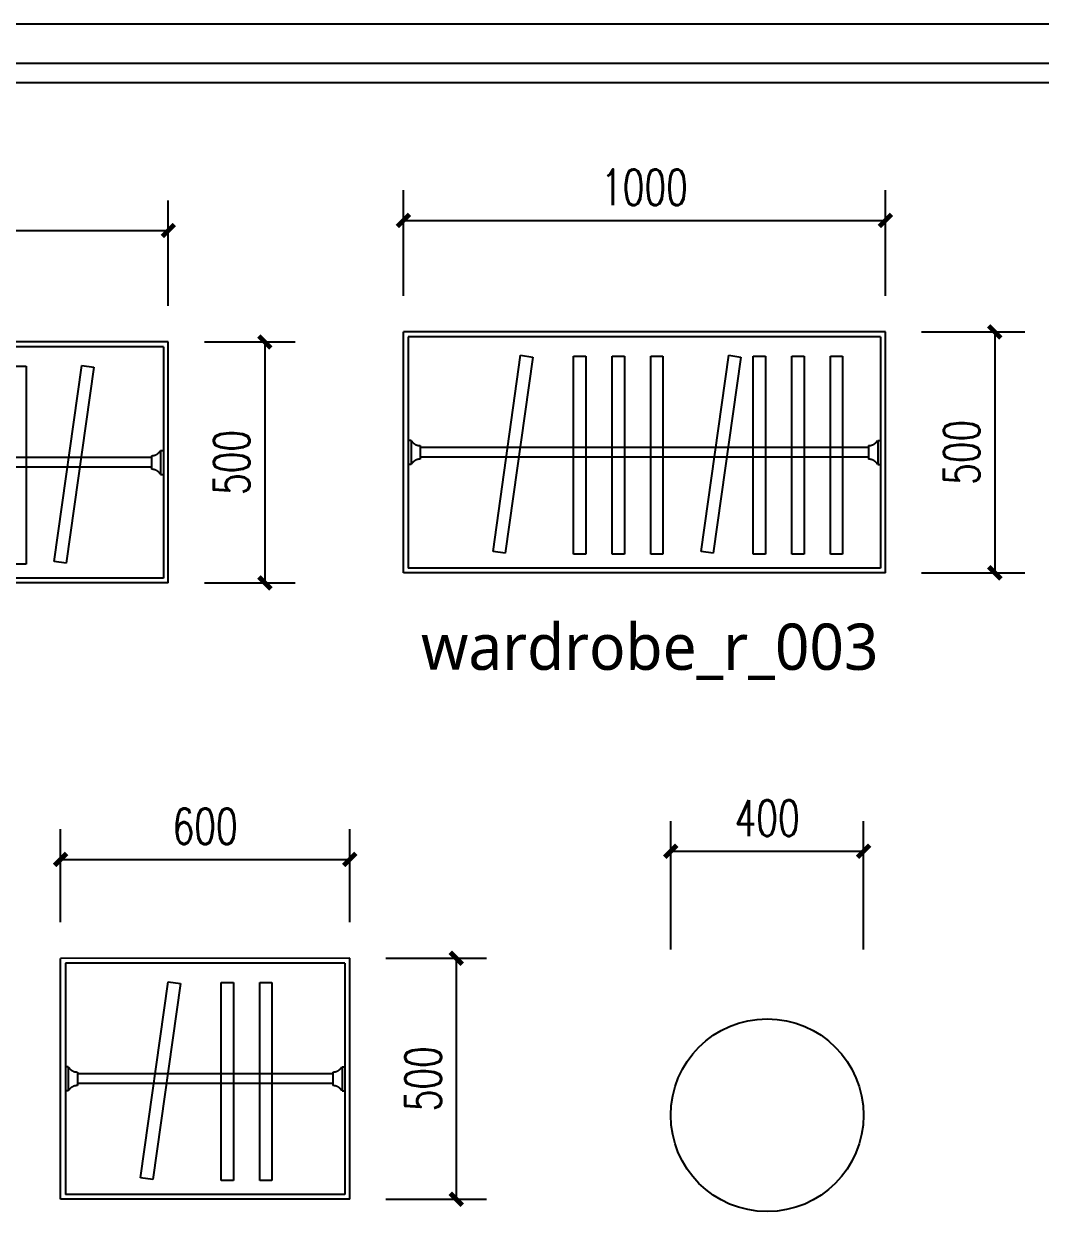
# Model space of a CAD drawing. Extents: x 23971 to 232415, y -48119 to 67869.
# Drawn here: x 186036 to 188145, y -8595 to -6088 of the extents above; entities that cross this region are included whole.
import ezdxf

# ---------------------------------------------------------------- set-up
doc = ezdxf.new("R2010")
doc.units = 0
doc.header["$LTSCALE"] = 1000
doc.header["$MEASUREMENT"] = 0
doc.linetypes.add('DASHED', pattern=[0.75, 0.5, -0.25])
for name, color, linetype in [('A-WINDOW-门窗', 153, 'Continuous'), ('AXIS', 3, 'Continuous'), ('PM-家具', 146, 'Continuous')]:
    doc.layers.add(name, color=color, linetype=linetype)
doc.styles.add('_TCH_DIM_T3', font='SIMPLEX', dxfattribs={"width": 0.705882, "bigfont": 'GBCBIG'})
doc.styles.get("Standard").update_dxf_attribs({"font": 'gbenor.shx', "bigfont": 'gbcbig.shx'})
doc.dimstyles.new('_TCH_ARCH&&50', dxfattribs={"dimtxt": 148.75, "dimasz": 50, "dimexe": 125, "dimexo": 150, "dimgap": 63.125, "dimtad": 1, "dimdec": 0, "dimzin": 0, "dimdsep": 46, "dimtxsty": '_TCH_DIM_T3', "dimblk": 'ARCHTICK', "dimcen": 0.09, "dimclrt": 7, "dimazin": 2, "dimtfac": 1, "dimtdec": 0, "dimtix": 1, "dimtmove": 2, "dimatfit": 3, "dimfxl": 100, "dimtolj": 1, "dimtzin": 0, "dimarcsym": 0})

# ---------------------------------------------------------------- blocks, each defined once
blk = doc.blocks.new('2500x500yigui')
for p, q in [((-152855.8, -64227.5), (-152855.8, -66727.5)), ((-152355.8, -64227.5, 0), (-152855.8, -64227.5)), ((-152355.8, -64227.5), (-152355.8, -66727.5)), ((-152355.8, -66727.5, 0), (-152855.8, -66727.5))]:
    blk.add_line(p, q)
at = {"layer": 'A-WINDOW-门窗', "color": 250, "linetype": 'DASHED', "ltscale": 2}
for p, q in [((-152845.8, -64237.5, 0), (-152845.8, -66717.5, 0)), ((-152845.8, -64237.5, 0), (-152365.8, -64237.5, 0)), ((-152630.8, -64243.5, 0), (-152630.8, -64237.5, 0)), ((-152630.8, -64243.5, 0), (-152630.8, -64237.5, 0)), ((-152630.8, -64243.5, 0), (-152580.8, -64243.5, 0)), ((-152630.8, -64243.5, 0), (-152580.8, -64243.5, 0)), ((-152580.8, -64243.5, 0), (-152580.8, -64237.5, 0)), ((-152580.8, -64243.5, 0), (-152580.8, -64237.5, 0)), ((-152365.8, -64237.5, 0), (-152365.8, -66717.5, 0)), ((-152619.8, -64262.5, 0), (-152591.8, -64262.5, 0)), ((-152619.8, -64262.5, 0), (-152591.8, -64262.5, 0)), ((-152616.1, -64262.5, 0), (-152616.1, -66692.5, 0)), ((-152596.1, -64262.5, 0), (-152596.1, -66692.5, 0)), ((-152630.8, -66711.5, 0), (-152580.8, -66711.5, 0)), ((-152630.8, -66711.5, 0), (-152630.8, -66717.5, 0)), ((-152630.8, -66711.5, 0), (-152580.8, -66711.5, 0)), ((-152630.8, -66711.5, 0), (-152630.8, -66717.5, 0)), ((-152619.8, -66692.5, 0), (-152591.8, -66692.5, 0)), ((-152619.8, -66692.5, 0), (-152591.8, -66692.5, 0)), ((-152580.8, -66711.5, 0), (-152580.8, -66717.5, 0)), ((-152580.8, -66711.5, 0), (-152580.8, -66717.5, 0)), ((-152845.8, -66717.5, 0), (-152365.8, -66717.5, 0))]:
    blk.add_line(p, q, dxfattribs=at)
at = {"layer": 'A-WINDOW-门窗', "color": 250, "linetype": 'DASHED', "ltscale": 2, "elevation": 0}
for points in [[(-152803.7, -64381.9), (-152396.5, -64439.3), (-152400.1, -64464.4), (-152807.2, -64407.1)], [(-152805.7, -64522.7), (-152394.5, -64522.7), (-152394.5, -64548.1), (-152805.7, -64548.1)], [(-152805.7, -64602.7), (-152394.5, -64602.7), (-152394.5, -64628.1), (-152805.7, -64628.1)], [(-152805.7, -64682.7), (-152394.5, -64682.7), (-152394.5, -64708.1), (-152805.7, -64708.1)], [(-152805.7, -64762.7), (-152394.5, -64762.7), (-152394.5, -64788.1), (-152805.7, -64788.1)], [(-152805.7, -64842.7), (-152394.5, -64842.7), (-152394.5, -64868.1), (-152805.7, -64868.1)], [(-152803.7, -64894.1), (-152396.5, -64951.4), (-152400.1, -64976.5), (-152807.2, -64919.2)], [(-152805.7, -65055.4), (-152394.5, -65055.4), (-152394.5, -65080.8), (-152805.7, -65080.8)], [(-152805.7, -65135.4), (-152394.5, -65135.4), (-152394.5, -65160.8), (-152805.7, -65160.8)], [(-152805.7, -65215.4), (-152394.5, -65215.4), (-152394.5, -65240.8), (-152805.7, -65240.8)], [(-152803.7, -65388.7), (-152396.5, -65446), (-152400.1, -65471.2), (-152807.2, -65413.8)], [(-152803.7, -65475.2), (-152396.5, -65532.5), (-152400.1, -65557.6), (-152807.2, -65500.3)], [(-152805.7, -65630.5), (-152394.5, -65630.5), (-152394.5, -65655.9), (-152805.7, -65655.9)], [(-152805.7, -65816.2), (-152394.5, -65816.2), (-152394.5, -65841.6), (-152805.7, -65841.6)], [(-152805.7, -65896.2), (-152394.5, -65896.2), (-152394.5, -65921.6), (-152805.7, -65921.6)], [(-152805.7, -65976.2), (-152394.5, -65976.2), (-152394.5, -66001.6), (-152805.7, -66001.6)], [(-152803.7, -66027.6), (-152396.5, -66084.9), (-152400.1, -66110), (-152807.2, -66052.7)], [(-152805.7, -66188.9), (-152394.5, -66188.9), (-152394.5, -66214.3), (-152805.7, -66214.3)], [(-152805.7, -66268.9), (-152394.5, -66268.9), (-152394.5, -66294.3), (-152805.7, -66294.3)], [(-152805.7, -66348.9), (-152394.5, -66348.9), (-152394.5, -66374.3), (-152805.7, -66374.3)], [(-152803.7, -66459.1), (-152396.5, -66516.5), (-152400.1, -66541.6), (-152807.2, -66484.3)]]:
    blk.add_lwpolyline(points, close=True, dxfattribs=at)
at = {"layer": 'A-WINDOW-门窗', "color": 250, "linetype": 'DASHED', "ltscale": 2}
for centre, start, end in [((-152641.7, -64262.5, 0), 0.0527, 60.0844), ((-152641.7, -64262.5, 0), 0.0527, 60.0844), ((-152569.8, -64262.5, 0), 119.9156, 179.9473), ((-152641.7, -66692.5, 0), 299.9156, 359.9473), ((-152641.7, -66692.5, 0), 299.9156, 359.9473), ((-152569.8, -66692.5, 0), 180.0527, 240.0844)]:
    blk.add_arc(centre, 21.9, start, end, dxfattribs=at)
blk = doc.blocks.new('_ArchTick')
at = {"color": 0, "linetype": 'ByBlock', "const_width": 0.4}
blk.add_lwpolyline([(-0.5, -0.5), (0.5, 0.5)], dxfattribs=at)
blk = doc.blocks.new('*D295')
at = {"layer": 'Defpoints', "color": 0, "transparency": 16777216}
for p in [(186334.7, -6516.7), (183834.7, -6748), (186334.7, -6748)]:
    blk.add_point(p, dxfattribs=at)
at = {"layer": 'PM-家具', "color": 0, "lineweight": -2, "transparency": 16777216}
for p, q in [((183834.7, -6673), (183834.7, -6454.2)), ((186334.7, -6673), (186334.7, -6454.2)), ((183834.7, -6516.7), (186334.7, -6516.7))]:
    blk.add_line(p, q, dxfattribs=at)
at = {"layer": 'PM-家具', "color": 0, "lineweight": -2, "transparency": 16777216, "xscale": 25, "yscale": 25, "zscale": 25, "rotation": 180}
blk.add_blockref('_ArchTick', (183834.7, -6516.7), dxfattribs=at)
at = {"layer": 'PM-家具', "color": 0, "lineweight": -2, "transparency": 16777216, "xscale": 25, "yscale": 25, "zscale": 25}
blk.add_blockref('_ArchTick', (186334.7, -6516.7), dxfattribs=at)
at = {"layer": 'PM-家具', "color": 7, "transparency": 16777216, "insert": (185084.7, -6448), "char_height": 74.38, "attachment_point": 5, "style": '_TCH_DIM_T3'}
blk.add_mtext('\\A1;2500', dxfattribs=at)
blk = doc.blocks.new('*D296')
at = {"layer": 'Defpoints', "color": 0, "transparency": 16777216}
for p in [(186334.7, -6748), (186334.7, -7248, 0), (186535.1, -7248)]:
    blk.add_point(p, dxfattribs=at)
at = {"layer": 'PM-家具', "color": 0, "lineweight": -2, "transparency": 16777216}
for p, q in [((186409.7, -6748), (186597.6, -6748)), ((186535.1, -6748), (186535.1, -7248)), ((186409.7, -7248), (186597.6, -7248))]:
    blk.add_line(p, q, dxfattribs=at)
at = {"layer": 'PM-家具', "color": 0, "lineweight": -2, "transparency": 16777216, "xscale": 25, "yscale": 25, "zscale": 25}
for p, rotation in [((186535.1, -6748), 90), ((186535.1, -7248), 270)]:
    blk.add_blockref('_ArchTick', p, dxfattribs=dict(at, rotation=rotation))
at = {"layer": 'PM-家具', "color": 7, "transparency": 16777216, "insert": (186466.3, -6998), "char_height": 74.38, "attachment_point": 5, "rotation": 90, "style": '_TCH_DIM_T3'}
blk.add_mtext('\\A1;500', dxfattribs=at)
blk = doc.blocks.new('*D275')
at = {"layer": 'AXIS', "color": 0, "lineweight": -2, "transparency": 16777216}
for p, q in [((186822.5, -6652.1), (186822.5, -6433.3)), ((187822.5, -6652.1), (187822.5, -6433.3)), ((186822.5, -6495.8), (187822.5, -6495.8))]:
    blk.add_line(p, q, dxfattribs=at)
at = {"layer": 'Defpoints', "color": 0, "transparency": 16777216}
for p in [(187822.5, -6495.8), (186822.5, -6727.1), (187822.5, -6727.1)]:
    blk.add_point(p, dxfattribs=at)
at = {"layer": 'AXIS', "color": 0, "lineweight": -2, "transparency": 16777216, "xscale": 25, "yscale": 25, "zscale": 25, "rotation": 180}
blk.add_blockref('_ArchTick', (186822.5, -6495.8), dxfattribs=at)
at = {"layer": 'AXIS', "color": 0, "lineweight": -2, "transparency": 16777216, "xscale": 25, "yscale": 25, "zscale": 25}
blk.add_blockref('_ArchTick', (187822.5, -6495.8), dxfattribs=at)
at = {"layer": 'AXIS', "color": 7, "transparency": 16777216, "insert": (187322.5, -6427.1), "char_height": 74.38, "attachment_point": 5, "style": '_TCH_DIM_T3'}
blk.add_mtext('\\A1;1000', dxfattribs=at)
blk = doc.blocks.new('*D276')
at = {"layer": 'AXIS', "color": 0, "lineweight": -2, "transparency": 16777216}
for p, q in [((187897.5, -6727.1), (188111.9, -6727.1)), ((188049.4, -6727.1), (188049.4, -7227.1)), ((187897.5, -7227.1), (188111.9, -7227.1))]:
    blk.add_line(p, q, dxfattribs=at)
at = {"layer": 'Defpoints', "color": 0, "transparency": 16777216}
for p in [(187822.5, -6727.1), (187822.5, -7227.1, 0), (188049.4, -7227.1)]:
    blk.add_point(p, dxfattribs=at)
at = {"layer": 'AXIS', "color": 0, "lineweight": -2, "transparency": 16777216, "xscale": 25, "yscale": 25, "zscale": 25}
for p, rotation in [((188049.4, -6727.1), 90), ((188049.4, -7227.1), 270)]:
    blk.add_blockref('_ArchTick', p, dxfattribs=dict(at, rotation=rotation))
at = {"layer": 'AXIS', "color": 7, "transparency": 16777216, "insert": (187980.7, -6977.1), "char_height": 74.38, "attachment_point": 5, "rotation": 90, "style": '_TCH_DIM_T3'}
blk.add_mtext('\\A1;500', dxfattribs=at)
blk = doc.blocks.new('*D277')
at = {"layer": 'AXIS', "color": 0, "lineweight": -2, "transparency": 16777216}
for p, q in [((186111.1, -7952.1), (186111.1, -7759.3)), ((186711.1, -7952), (186711.1, -7759.3)), ((186111.1, -7821.8), (186711.1, -7821.8))]:
    blk.add_line(p, q, dxfattribs=at)
at = {"layer": 'Defpoints', "color": 0, "transparency": 16777216}
for p in [(186711.1, -7821.8), (186111.1, -8027.1), (186711.1, -8027)]:
    blk.add_point(p, dxfattribs=at)
at = {"layer": 'AXIS', "color": 0, "lineweight": -2, "transparency": 16777216, "xscale": 25, "yscale": 25, "zscale": 25, "rotation": 180}
blk.add_blockref('_ArchTick', (186111.1, -7821.8), dxfattribs=at)
at = {"layer": 'AXIS', "color": 0, "lineweight": -2, "transparency": 16777216, "xscale": 25, "yscale": 25, "zscale": 25}
blk.add_blockref('_ArchTick', (186711.1, -7821.8), dxfattribs=at)
at = {"layer": 'AXIS', "color": 7, "transparency": 16777216, "insert": (186411.1, -7753), "char_height": 74.38, "attachment_point": 5, "style": '_TCH_DIM_T3'}
blk.add_mtext('\\A1;600', dxfattribs=at)
blk = doc.blocks.new('*D278')
at = {"layer": 'AXIS', "color": 0, "lineweight": -2, "transparency": 16777216}
for p, q in [((186786.1, -8027), (186994.6, -8027)), ((186932.1, -8027), (186932.1, -8527)), ((186786.1, -8527), (186994.6, -8527))]:
    blk.add_line(p, q, dxfattribs=at)
at = {"layer": 'Defpoints', "color": 0, "transparency": 16777216}
for p in [(186711.1, -8027), (186711.1, -8527, 0), (186932.1, -8527)]:
    blk.add_point(p, dxfattribs=at)
at = {"layer": 'AXIS', "color": 0, "lineweight": -2, "transparency": 16777216, "xscale": 25, "yscale": 25, "zscale": 25}
for p, rotation in [((186932.1, -8027), 90), ((186932.1, -8527), 270)]:
    blk.add_blockref('_ArchTick', p, dxfattribs=dict(at, rotation=rotation))
at = {"layer": 'AXIS', "color": 7, "transparency": 16777216, "insert": (186863.4, -8277), "char_height": 74.38, "attachment_point": 5, "rotation": 90, "style": '_TCH_DIM_T3'}
blk.add_mtext('\\A1;500', dxfattribs=at)
blk = doc.blocks.new('*D279')
at = {"layer": 'AXIS', "color": 0, "lineweight": -2, "transparency": 16777216}
for p, q in [((187377.1, -8008.9), (187377.1, -7742.2)), ((187777.1, -8008.9), (187777.1, -7742.2)), ((187377.1, -7804.7), (187777.1, -7804.7))]:
    blk.add_line(p, q, dxfattribs=at)
at = {"layer": 'Defpoints', "color": 0, "transparency": 16777216}
for p in [(187777.1, -7804.7), (187377.1, -8083.9), (187777.1, -8083.9)]:
    blk.add_point(p, dxfattribs=at)
at = {"layer": 'AXIS', "color": 0, "lineweight": -2, "transparency": 16777216, "xscale": 25, "yscale": 25, "zscale": 25, "rotation": 180}
blk.add_blockref('_ArchTick', (187377.1, -7804.7), dxfattribs=at)
at = {"layer": 'AXIS', "color": 0, "lineweight": -2, "transparency": 16777216, "xscale": 25, "yscale": 25, "zscale": 25}
blk.add_blockref('_ArchTick', (187777.1, -7804.7), dxfattribs=at)
at = {"layer": 'AXIS', "color": 7, "transparency": 16777216, "insert": (187577.1, -7736), "char_height": 74.38, "attachment_point": 5, "style": '_TCH_DIM_T3'}
blk.add_mtext('\\A1;400', dxfattribs=at)
blk = doc.blocks.new('20kuang')
at = {"color": 251}
blk.add_line((-187899.8, 32554.2), (-193665.6, 32554.2), dxfattribs=at)
blk.add_line((-187940.5, 32513.5), (-193624.9, 32513.5))
blk.add_lwpolyline([(-193758.5, 28435.5), (-187818.5, 28435.5), (-187818.5, 32635.5), (-193758.5, 32635.5)], close=True)

msp = doc.modelspace()

# ---------------------------------------------------------------- linework, layer by layer
at = {"layer": 'A-WINDOW-门窗', "color": 250, "linetype": 'DASHED', "ltscale": 2}
for p, q in [((187812.5, -6737.1, 0), (186832.5, -6737.1, 0)), ((186832.5, -6737.1, 0), (186832.5, -7217.1, 0)), ((187812.5, -6737.1, 0), (187812.5, -7217.1, 0)), ((186838.5, -6952.1, 0), (186832.5, -6952.1, 0)), ((186838.5, -6952.1, 0), (186832.5, -6952.1, 0)), ((186838.5, -6952.1, 0), (186838.5, -7002.1, 0)), ((186838.5, -6952.1, 0), (186838.5, -7002.1, 0)), ((186857.5, -6963.1, 0), (186857.5, -6991.1, 0)), ((186857.5, -6963.1, 0), (186857.5, -6991.1, 0)), ((187787.5, -6966.7, 0), (186857.5, -6966.8, 0)), ((187787.5, -6963.1, 0), (187787.5, -6991.1, 0)), ((187787.5, -6963.1, 0), (187787.5, -6991.1, 0)), ((187806.5, -6952.1, 0), (187806.5, -7002.1, 0)), ((187806.5, -6952.1, 0), (187812.5, -6952.1, 0)), ((187806.5, -6952.1, 0), (187806.5, -7002.1, 0)), ((187806.5, -6952.1, 0), (187812.5, -6952.1, 0)), ((187787.5, -6986.7, 0), (186857.5, -6986.8, 0)), ((186838.5, -7002.1, 0), (186832.5, -7002.1, 0)), ((186838.5, -7002.1, 0), (186832.5, -7002.1, 0)), ((187806.5, -7002.1, 0), (187812.5, -7002.1, 0)), ((187806.5, -7002.1, 0), (187812.5, -7002.1, 0)), ((187812.5, -7217.1, 0), (186832.5, -7217.1, 0)), ((186701.1, -8037, 0), (186121.1, -8037.1, 0)), ((186121.1, -8037.1, 0), (186121.1, -8517.1, 0)), ((186701.1, -8037, 0), (186701.1, -8517, 0)), ((186127.1, -8252.1, 0), (186121.1, -8252.1, 0)), ((186127.1, -8252.1, 0), (186121.1, -8252.1, 0)), ((186127.1, -8252.1, 0), (186127.1, -8302.1, 0)), ((186127.1, -8252.1, 0), (186127.1, -8302.1, 0)), ((186146.1, -8263.1, 0), (186146.1, -8291.1, 0)), ((186146.1, -8263.1, 0), (186146.1, -8291.1, 0)), ((186676.1, -8266.7, 0), (186146.1, -8266.7, 0)), ((186676.1, -8263, 0), (186676.1, -8291, 0)), ((186676.1, -8263, 0), (186676.1, -8291, 0)), ((186695.1, -8252, 0), (186695.1, -8302, 0)), ((186695.1, -8252, 0), (186701.1, -8252, 0)), ((186695.1, -8252, 0), (186695.1, -8302, 0)), ((186695.1, -8252, 0), (186701.1, -8252, 0)), ((186676.1, -8286.7, 0), (186146.1, -8286.7, 0)), ((186127.1, -8302.1, 0), (186121.1, -8302.1, 0)), ((186127.1, -8302.1, 0), (186121.1, -8302.1, 0)), ((186695.1, -8302, 0), (186701.1, -8302, 0)), ((186695.1, -8302, 0), (186701.1, -8302, 0)), ((186701.1, -8517, 0), (186121.1, -8517.1, 0))]:
    msp.add_line(p, q, dxfattribs=at)
at = {"layer": 'A-WINDOW-门窗', "color": 250, "linetype": 'DASHED', "ltscale": 2, "elevation": 0}
for points in [[(187090.8, -6779.2), (187033.5, -7186.4), (187008.4, -7182.8), (187065.7, -6775.7)], [(187201, -6777.2), (187201, -7188.4), (187175.6, -7188.4), (187175.6, -6777.2)], [(187281, -6777.2), (187281, -7188.4), (187255.6, -7188.4), (187255.6, -6777.2)], [(187361, -6777.2), (187361, -7188.4), (187335.6, -7188.4), (187335.6, -6777.2)], [(187522.4, -6779.2), (187465.1, -7186.4), (187439.9, -7182.8), (187497.3, -6775.7)], [(187573.7, -6777.2), (187573.7, -7188.4), (187548.4, -7188.4), (187548.4, -6777.2)], [(187653.7, -6777.2), (187653.7, -7188.4), (187628.4, -7188.4), (187628.4, -6777.2)], [(187733.7, -6777.2), (187733.7, -7188.4), (187708.4, -7188.4), (187708.4, -6777.2)], [(186359.7, -8079.2), (186302.3, -8486.3), (186277.2, -8482.8), (186334.5, -8075.6)], [(186469.8, -8077.1), (186469.8, -8488.3), (186444.5, -8488.3), (186444.5, -8077.1)], [(186549.8, -8077.1), (186549.8, -8488.3), (186524.5, -8488.3), (186524.5, -8077.1)]]:
    msp.add_lwpolyline(points, close=True, dxfattribs=at)
at = {"layer": 'A-WINDOW-门窗', "color": 250, "linetype": 'DASHED', "ltscale": 2}
for centre, start, end in [((186857.5, -6941.2, 0), 209.9156, 269.9473), ((186857.5, -6941.2, 0), 209.9156, 269.9473), ((187787.4, -6941.2, 0), 270.0527, 330.0844), ((187787.4, -6941.2, 0), 270.0527, 330.0844), ((186857.5, -7013.1, 0), 90.0527, 150.0844), ((187787.4, -7013.1, 0), 29.9156, 89.9473), ((186146.1, -8241.1, 0), 209.9156, 269.9473), ((186146.1, -8241.1, 0), 209.9156, 269.9473), ((186676, -8241.1, 0), 270.0527, 330.0844), ((186676, -8241.1, 0), 270.0527, 330.0844), ((186146.1, -8313, 0), 90.0527, 150.0844), ((186676, -8313, 0), 29.9156, 89.9473)]:
    msp.add_arc(centre, 21.9, start, end, dxfattribs=at)
at = {"layer": 'PM-家具'}
for p, q in [((187822.5, -6727.1), (186822.5, -6727.1)), ((186822.5, -7227.1, 0), (186822.5, -6727.1)), ((187822.5, -7227.1, 0), (187822.5, -6727.1)), ((187822.5, -7227.1), (186822.5, -7227.1)), ((186711.1, -8027), (186111.1, -8027.1)), ((186111.1, -8527.1, 0), (186111.1, -8027.1)), ((186711.1, -8527, 0), (186711.1, -8027)), ((186711.1, -8527), (186111.1, -8527.1))]:
    msp.add_line(p, q, dxfattribs=at)
msp.add_circle((187577.1, -8352.6), 200, dxfattribs=at)

# ---------------------------------------------------------------- block references
at = {"color": 146}
msp.add_blockref('20kuang', (377153, -38724), dxfattribs=at)
at = {"layer": 'PM-家具', "rotation": 270}
msp.add_blockref('2500x500yigui', (250562.2, -159603.8), dxfattribs=at)

# ---------------------------------------------------------------- texts
at = {"insert": (186859, -7332.4), "char_height": 96, "width": 745.875, "attachment_point": 1}
msp.add_mtext('{\\fMicrosoft YaHei|b0|i0|c134|p34;wardrobe_r_003}', dxfattribs=at)

# ---------------------------------------------------------------- dimensions: what is measured, and where the dimension line sits
at = {"layer": 'AXIS'}
for base, p1, p2, picture, middle in [((187822.5, -6495.8), (186822.5, -6727.1), (187822.5, -6727.1), '*D275', (187322.5, -6427.1)), ((187777.1, -7804.7), (187377.1, -8083.9), (187777.1, -8083.9), '*D279', (187577.1, -7736)), ((186711.1, -7821.8), (186111.1, -8027.1), (186711.1, -8027), '*D277', (186411.1, -7753))]:
    dim = msp.add_linear_dim(base=base, p1=p1, p2=p2, dimstyle='_TCH_ARCH&&50', override={"dimscale": 0.5}, dxfattribs=at)
    dim.commit()
    dim.dimension.update_dxf_attribs({"geometry": picture, "text_midpoint": middle})
for base, p1, p2, picture, middle in [((188049.4, -7227.1), (187822.5, -6727.1), (187822.5, -7227.1, 0), '*D276', (187980.7, -6977.1)), ((186932.1, -8527), (186711.1, -8027), (186711.1, -8527, 0), '*D278', (186863.4, -8277))]:
    dim = msp.add_linear_dim(base=base, p1=p1, p2=p2, angle=90, dimstyle='_TCH_ARCH&&50', override={"dimscale": 0.5}, dxfattribs=at)
    dim.commit()
    dim.dimension.update_dxf_attribs({"geometry": picture, "text_midpoint": middle})
at = {"layer": 'PM-家具'}
dim = msp.add_linear_dim(base=(186334.7, -6516.7), p1=(183834.7, -6748), p2=(186334.7, -6748), dimstyle='_TCH_ARCH&&50', override={"dimscale": 0.5}, dxfattribs=at)
dim.commit()
dim.dimension.update_dxf_attribs({"geometry": '*D295', "text_midpoint": (185084.7, -6448)})
dim = msp.add_linear_dim(base=(186535.1, -7248), p1=(186334.7, -6748), p2=(186334.7, -7248, 0), angle=90, dimstyle='_TCH_ARCH&&50', override={"dimscale": 0.5}, dxfattribs=at)
dim.commit()
dim.dimension.update_dxf_attribs({"geometry": '*D296', "text_midpoint": (186466.3, -6998)})

doc.saveas('drawing.dxf')
